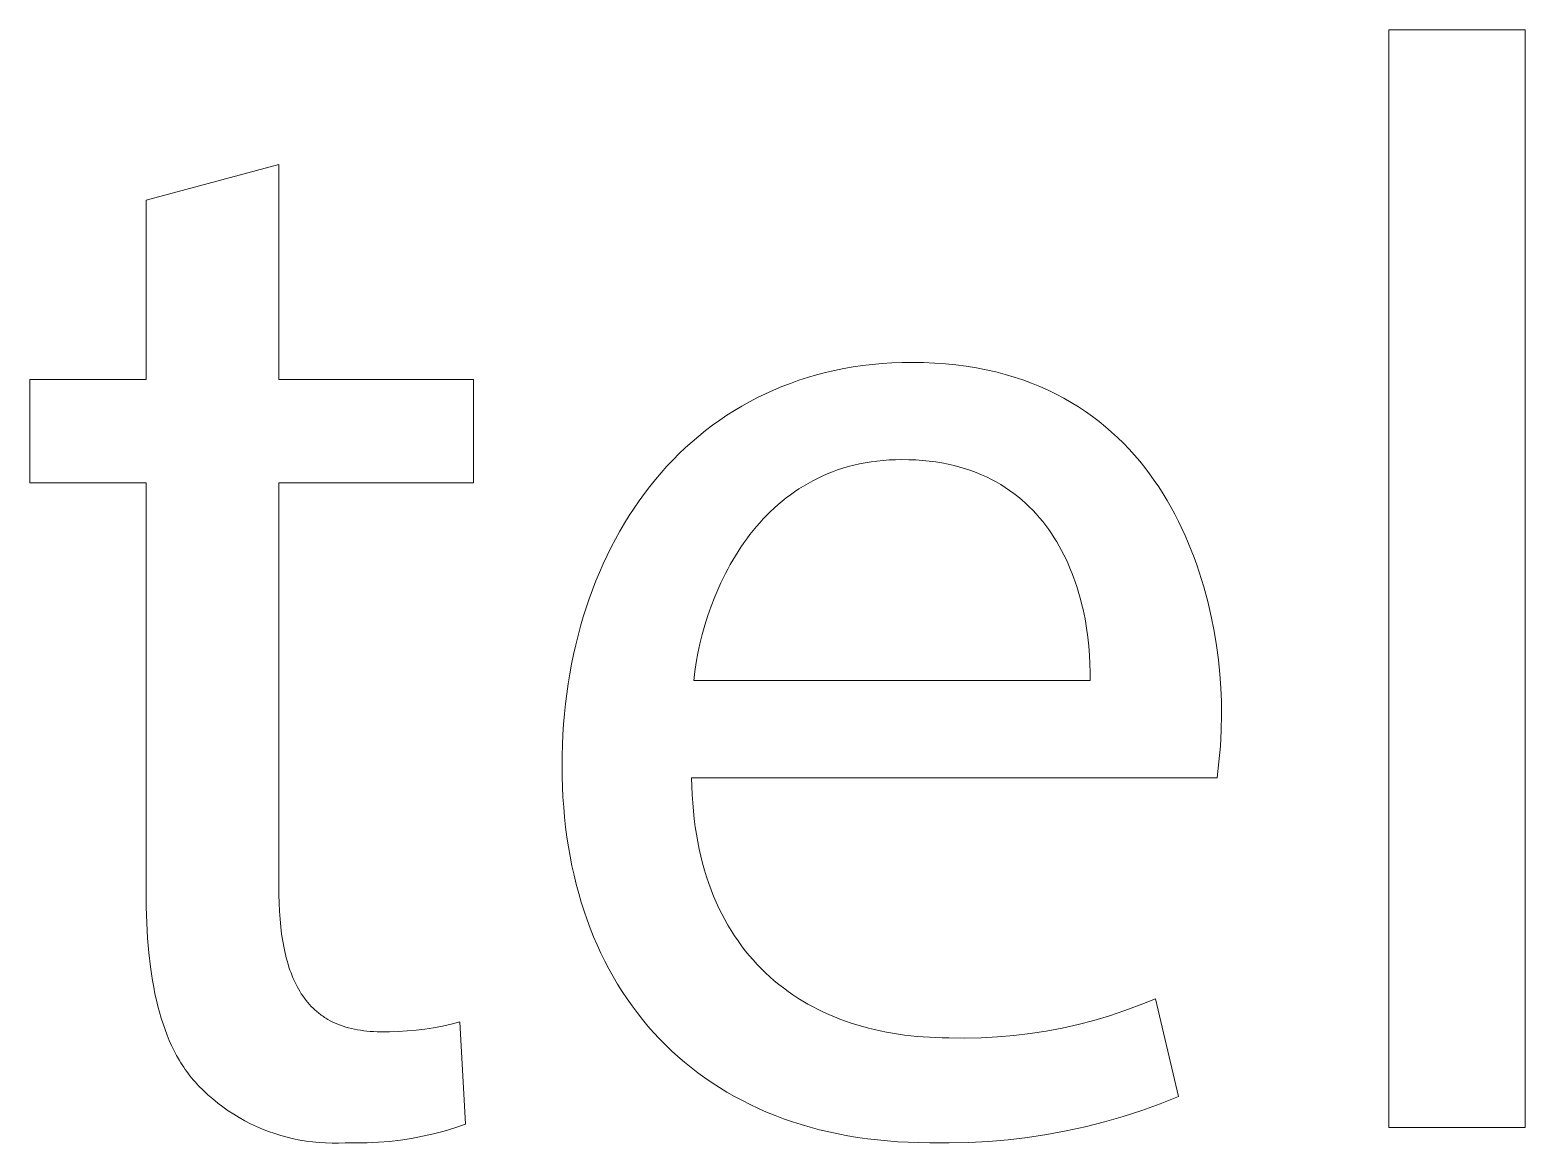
# Model space of a CAD drawing. Header units: millimetres. Extents: x 0 to 4030, y -54 to 2762.
# Drawn here: x 3558.58 to 3597.61, y 13.53 to 42.6 of the extents above; entities that cross this region are included whole.
import ezdxf

# ---------------------------------------------------------------- set-up
doc = ezdxf.new("R2010")
doc.units = ezdxf.units.MM
doc.header["$MEASUREMENT"] = 0
doc.layers.add('Domyślny', color=7, linetype='Continuous', true_color=0x000000)

msp = doc.modelspace()

# ---------------------------------------------------------------- linework, layer by layer
at = {"layer": 'Domyślny', "color": 18, "lineweight": 15, "true_color": 0x000000}
for p, q in [((3594.051, 42.597), (3597.607, 42.597)), ((3594.051, 13.944), (3594.051, 42.597)), ((3597.607, 42.597), (3597.607, 13.944)), ((3561.609, 38.155), (3565.072, 39.081)), ((3565.072, 39.081), (3565.072, 33.471)), ((3561.609, 33.471), (3561.609, 38.155)), ((3578.878, 33.521), (3579.109, 33.588)), ((3579.109, 33.588), (3579.343, 33.649)), ((3579.343, 33.649), (3579.581, 33.704)), ((3579.581, 33.704), (3579.822, 33.753)), ((3579.822, 33.753), (3580.067, 33.796)), ((3580.067, 33.796), (3580.315, 33.832)), ((3580.315, 33.832), (3580.567, 33.862)), ((3580.567, 33.862), (3580.822, 33.885)), ((3580.822, 33.885), (3581.08, 33.902)), ((3581.08, 33.902), (3581.342, 33.912)), ((3581.342, 33.912), (3581.607, 33.915)), ((3581.607, 33.915), (3581.903, 33.911)), ((3581.903, 33.911), (3582.192, 33.899)), ((3582.192, 33.899), (3582.475, 33.879)), ((3582.475, 33.879), (3582.751, 33.851)), ((3582.751, 33.851), (3583.02, 33.816)), ((3583.02, 33.816), (3583.283, 33.774)), ((3583.283, 33.774), (3583.539, 33.724)), ((3583.539, 33.724), (3583.789, 33.667)), ((3583.789, 33.667), (3584.032, 33.604)), ((3584.032, 33.604), (3584.269, 33.534)), ((3558.576, 30.774), (3558.576, 33.471)), ((3558.576, 33.471), (3561.609, 33.471)), ((3565.072, 33.471), (3570.158, 33.471)), ((3570.158, 33.471), (3570.158, 30.774)), ((3577.779, 33.098), (3577.991, 33.194)), ((3577.991, 33.194), (3578.207, 33.284)), ((3578.207, 33.284), (3578.427, 33.369)), ((3578.427, 33.369), (3578.651, 33.448)), ((3578.651, 33.448), (3578.878, 33.521)), ((3584.269, 33.534), (3584.5, 33.457)), ((3584.5, 33.457), (3584.725, 33.374)), ((3584.725, 33.374), (3584.944, 33.285)), ((3584.944, 33.285), (3585.157, 33.19)), ((3585.157, 33.19), (3585.364, 33.089)), ((3577.163, 32.776), (3577.365, 32.889)), ((3577.365, 32.889), (3577.57, 32.996)), ((3577.57, 32.996), (3577.779, 33.098)), ((3585.364, 33.089), (3585.565, 32.983)), ((3585.565, 32.983), (3585.76, 32.871)), ((3585.76, 32.871), (3585.95, 32.754)), ((3576.397, 32.274), (3576.583, 32.407)), ((3576.583, 32.407), (3576.772, 32.535)), ((3576.772, 32.535), (3576.966, 32.659)), ((3576.966, 32.659), (3577.163, 32.776)), ((3585.95, 32.754), (3586.133, 32.632)), ((3586.133, 32.632), (3586.312, 32.505)), ((3586.312, 32.505), (3586.485, 32.373)), ((3576.037, 31.992), (3576.215, 32.135)), ((3576.215, 32.135), (3576.397, 32.274)), ((3586.485, 32.373), (3586.652, 32.237)), ((3586.652, 32.237), (3586.814, 32.096)), ((3586.814, 32.096), (3586.971, 31.951)), ((3575.527, 31.533), (3575.693, 31.691)), ((3575.693, 31.691), (3575.863, 31.844)), ((3575.863, 31.844), (3576.037, 31.992)), ((3586.971, 31.951), (3587.122, 31.803)), ((3587.122, 31.803), (3587.269, 31.65)), ((3587.269, 31.65), (3587.41, 31.493)), ((3575.207, 31.204), (3575.365, 31.371)), ((3575.365, 31.371), (3575.527, 31.533)), ((3580.084, 31.232), (3579.94, 31.194)), ((3580.23, 31.266), (3580.084, 31.232)), ((3580.38, 31.295), (3580.23, 31.266)), ((3580.533, 31.32), (3580.38, 31.295)), ((3580.688, 31.341), (3580.533, 31.32)), ((3580.846, 31.358), (3580.688, 31.341)), ((3581.008, 31.369), (3580.846, 31.358)), ((3581.172, 31.376), (3581.008, 31.369)), ((3581.339, 31.379), (3581.172, 31.376)), ((3581.524, 31.376), (3581.339, 31.379)), ((3581.705, 31.369), (3581.524, 31.376)), ((3581.881, 31.356), (3581.705, 31.369)), ((3582.054, 31.339), (3581.881, 31.356)), ((3582.222, 31.317), (3582.054, 31.339)), ((3582.385, 31.29), (3582.222, 31.317)), ((3582.545, 31.259), (3582.385, 31.29)), ((3582.7, 31.223), (3582.545, 31.259)), ((3587.41, 31.493), (3587.546, 31.334)), ((3587.546, 31.334), (3587.678, 31.17)), ((3574.758, 30.677), (3574.904, 30.857)), ((3574.904, 30.857), (3575.053, 31.033)), ((3575.053, 31.033), (3575.207, 31.204)), ((3579.135, 30.888), (3579.01, 30.824)), ((3579.262, 30.948), (3579.135, 30.888)), ((3579.392, 31.005), (3579.262, 30.948)), ((3579.525, 31.058), (3579.392, 31.005)), ((3579.66, 31.107), (3579.525, 31.058)), ((3579.799, 31.153), (3579.66, 31.107)), ((3579.94, 31.194), (3579.799, 31.153)), ((3582.852, 31.184), (3582.7, 31.223)), ((3582.999, 31.14), (3582.852, 31.184)), ((3583.142, 31.092), (3582.999, 31.14)), ((3583.282, 31.04), (3583.142, 31.092)), ((3583.417, 30.984), (3583.282, 31.04)), ((3583.549, 30.924), (3583.417, 30.984)), ((3583.677, 30.861), (3583.549, 30.924)), ((3583.801, 30.794), (3583.677, 30.861)), ((3587.678, 31.17), (3587.804, 31.004)), ((3587.804, 31.004), (3587.926, 30.835)), ((3587.926, 30.835), (3588.042, 30.663)), ((3561.609, 30.774), (3558.576, 30.774)), ((3561.609, 20.118), (3561.609, 30.774)), ((3570.158, 30.774), (3565.072, 30.774)), ((3565.072, 30.774), (3565.072, 20.238)), ((3574.48, 30.304), (3574.617, 30.493)), ((3574.617, 30.493), (3574.758, 30.677)), ((3578.427, 30.459), (3578.319, 30.376)), ((3578.539, 30.538), (3578.427, 30.459)), ((3578.652, 30.614), (3578.539, 30.538)), ((3578.769, 30.687), (3578.652, 30.614)), ((3578.888, 30.758), (3578.769, 30.687)), ((3579.01, 30.824), (3578.888, 30.758)), ((3583.922, 30.724), (3583.801, 30.794)), ((3584.038, 30.651), (3583.922, 30.724)), ((3584.151, 30.574), (3584.038, 30.651)), ((3584.261, 30.495), (3584.151, 30.574)), ((3584.367, 30.412), (3584.261, 30.495)), ((3588.042, 30.663), (3588.155, 30.488)), ((3588.155, 30.488), (3588.262, 30.311)), ((3574.219, 29.915), (3574.347, 30.112)), ((3574.347, 30.112), (3574.48, 30.304)), ((3578.008, 30.114), (3577.91, 30.021)), ((3578.109, 30.204), (3578.008, 30.114)), ((3578.213, 30.292), (3578.109, 30.204)), ((3578.319, 30.376), (3578.213, 30.292)), ((3584.47, 30.326), (3584.367, 30.412)), ((3584.569, 30.238), (3584.47, 30.326)), ((3584.665, 30.147), (3584.569, 30.238)), ((3584.757, 30.054), (3584.665, 30.147)), ((3584.846, 29.958), (3584.757, 30.054)), ((3588.262, 30.311), (3588.365, 30.131)), ((3588.365, 30.131), (3588.464, 29.95)), ((3573.975, 29.511), (3574.095, 29.715)), ((3574.095, 29.715), (3574.219, 29.915)), ((3577.63, 29.73), (3577.542, 29.628)), ((3577.721, 29.829), (3577.63, 29.73)), ((3577.814, 29.926), (3577.721, 29.829)), ((3577.91, 30.021), (3577.814, 29.926)), ((3584.932, 29.86), (3584.846, 29.958)), ((3585.015, 29.76), (3584.932, 29.86)), ((3585.094, 29.658), (3585.015, 29.76)), ((3588.464, 29.95), (3588.558, 29.766)), ((3588.558, 29.766), (3588.648, 29.581)), ((3573.748, 29.091), (3573.859, 29.303)), ((3573.859, 29.303), (3573.975, 29.511)), ((3577.292, 29.312), (3577.214, 29.203)), ((3577.373, 29.419), (3577.292, 29.312)), ((3577.456, 29.525), (3577.373, 29.419)), ((3577.542, 29.628), (3577.456, 29.525)), ((3585.171, 29.553), (3585.094, 29.658)), ((3585.244, 29.447), (3585.171, 29.553)), ((3585.315, 29.339), (3585.244, 29.447)), ((3585.382, 29.229), (3585.315, 29.339)), ((3588.648, 29.581), (3588.733, 29.394)), ((3588.733, 29.394), (3588.815, 29.206)), ((3573.641, 28.876), (3573.748, 29.091)), ((3577.064, 28.981), (3576.993, 28.867)), ((3577.138, 29.093), (3577.064, 28.981)), ((3577.214, 29.203), (3577.138, 29.093)), ((3585.447, 29.118), (3585.382, 29.229)), ((3585.508, 29.005), (3585.447, 29.118)), ((3585.567, 28.892), (3585.508, 29.005)), ((3585.623, 28.776), (3585.567, 28.892)), ((3588.815, 29.206), (3588.892, 29.016)), ((3588.892, 29.016), (3588.965, 28.826)), ((3573.441, 28.434), (3573.539, 28.657)), ((3573.539, 28.657), (3573.641, 28.876)), ((3576.793, 28.519), (3576.731, 28.401)), ((3576.857, 28.636), (3576.793, 28.519)), ((3576.924, 28.752), (3576.857, 28.636)), ((3576.993, 28.867), (3576.924, 28.752)), ((3585.676, 28.66), (3585.623, 28.776)), ((3585.727, 28.543), (3585.676, 28.66)), ((3585.775, 28.425), (3585.727, 28.543)), ((3588.965, 28.826), (3589.034, 28.634)), ((3589.034, 28.634), (3589.099, 28.442)), ((3573.259, 27.98), (3573.348, 28.209)), ((3573.348, 28.209), (3573.441, 28.434)), ((3576.614, 28.162), (3576.559, 28.041)), ((3576.671, 28.282), (3576.614, 28.162)), ((3576.731, 28.401), (3576.671, 28.282)), ((3585.82, 28.306), (3585.775, 28.425)), ((3585.863, 28.186), (3585.82, 28.306)), ((3585.903, 28.066), (3585.863, 28.186)), ((3589.099, 28.442), (3589.161, 28.25)), ((3589.161, 28.25), (3589.218, 28.057)), ((3573.096, 27.512), (3573.175, 27.747)), ((3573.175, 27.747), (3573.259, 27.98)), ((3576.455, 27.797), (3576.36, 27.551)), ((3576.559, 28.041), (3576.455, 27.797)), ((3585.941, 27.946), (3585.903, 28.066)), ((3585.976, 27.825), (3585.941, 27.946)), ((3586.009, 27.703), (3585.976, 27.825)), ((3589.218, 28.057), (3589.272, 27.864)), ((3589.272, 27.864), (3589.322, 27.67)), ((3573.021, 27.273), (3573.096, 27.512)), ((3576.36, 27.551), (3576.274, 27.305)), ((3586.04, 27.582), (3586.009, 27.703)), ((3586.068, 27.461), (3586.04, 27.582)), ((3586.119, 27.219), (3586.068, 27.461)), ((3589.322, 27.67), (3589.412, 27.285)), ((3572.885, 26.787), (3572.95, 27.032)), ((3572.95, 27.032), (3573.021, 27.273)), ((3576.197, 27.058), (3576.127, 26.811)), ((3576.274, 27.305), (3576.197, 27.058)), ((3586.16, 26.978), (3586.119, 27.219)), ((3586.194, 26.739), (3586.16, 26.978)), ((3589.412, 27.285), (3589.488, 26.901)), ((3572.824, 26.54), (3572.885, 26.787)), ((3576.067, 26.565), (3576.014, 26.321)), ((3576.127, 26.811), (3576.067, 26.565)), ((3586.219, 26.503), (3586.194, 26.739)), ((3589.488, 26.901), (3589.551, 26.521)), ((3572.716, 26.038), (3572.767, 26.29)), ((3572.767, 26.29), (3572.824, 26.54)), ((3576.014, 26.321), (3575.969, 26.08)), ((3586.237, 26.271), (3586.219, 26.503)), ((3586.248, 26.044), (3586.237, 26.271)), ((3589.551, 26.521), (3589.601, 26.146)), ((3572.627, 25.524), (3572.669, 25.782)), ((3572.669, 25.782), (3572.716, 26.038)), ((3575.933, 25.842), (3575.904, 25.608)), ((3575.969, 26.08), (3575.933, 25.842)), ((3586.253, 25.823), (3586.248, 26.044)), ((3586.251, 25.608), (3586.253, 25.823)), ((3589.601, 26.146), (3589.639, 25.777)), ((3589.639, 25.777), (3589.666, 25.416)), ((3572.59, 25.264), (3572.627, 25.524)), ((3575.904, 25.608), (3586.251, 25.608)), ((3589.666, 25.416), (3589.681, 25.064)), ((3572.53, 24.737), (3572.558, 25.002)), ((3572.558, 25.002), (3572.59, 25.264)), ((3589.681, 25.064), (3589.686, 24.722)), ((3572.508, 24.469), (3572.53, 24.737)), ((3589.686, 24.722), (3589.676, 24.308)), ((3572.478, 23.929), (3572.49, 24.2)), ((3572.49, 24.2), (3572.508, 24.469)), ((3589.676, 24.308), (3589.652, 23.895)), ((3572.47, 23.655), (3572.478, 23.929)), ((3589.652, 23.895), (3589.615, 23.483)), ((3572.468, 23.38), (3572.47, 23.655)), ((3589.615, 23.483), (3589.566, 23.072)), ((3572.47, 23.106), (3572.468, 23.38)), ((3572.478, 22.835), (3572.47, 23.106)), ((3575.85, 23.072), (3575.855, 22.848)), ((3589.566, 23.072), (3575.85, 23.072)), ((3572.491, 22.566), (3572.478, 22.835)), ((3575.855, 22.848), (3575.865, 22.629)), ((3572.51, 22.301), (3572.491, 22.566)), ((3572.533, 22.039), (3572.51, 22.301)), ((3575.865, 22.629), (3575.879, 22.414)), ((3575.879, 22.414), (3575.897, 22.203)), ((3572.561, 21.779), (3572.533, 22.039)), ((3575.897, 22.203), (3575.919, 21.997)), ((3575.919, 21.997), (3575.946, 21.794)), ((3572.595, 21.523), (3572.561, 21.779)), ((3572.634, 21.27), (3572.595, 21.523)), ((3575.946, 21.794), (3575.976, 21.595)), ((3575.976, 21.595), (3576.011, 21.4)), ((3572.677, 21.02), (3572.634, 21.27)), ((3576.011, 21.4), (3576.049, 21.209)), ((3576.049, 21.209), (3576.092, 21.023)), ((3572.726, 20.773), (3572.677, 21.02)), ((3572.78, 20.53), (3572.726, 20.773)), ((3576.092, 21.023), (3576.138, 20.84)), ((3576.138, 20.84), (3576.188, 20.661)), ((3572.838, 20.29), (3572.78, 20.53)), ((3576.188, 20.661), (3576.242, 20.486)), ((3576.242, 20.486), (3576.299, 20.314)), ((3576.299, 20.314), (3576.36, 20.147)), ((3561.614, 19.694), (3561.609, 20.118)), ((3565.072, 20.238), (3565.074, 20.015)), ((3565.074, 20.015), (3565.08, 19.798)), ((3572.902, 20.053), (3572.838, 20.29)), ((3572.97, 19.819), (3572.902, 20.053)), ((3576.36, 20.147), (3576.425, 19.984)), ((3576.425, 19.984), (3576.493, 19.824)), ((3561.627, 19.283), (3561.614, 19.694)), ((3565.08, 19.798), (3565.09, 19.587)), ((3565.09, 19.587), (3565.105, 19.382)), ((3573.043, 19.59), (3572.97, 19.819)), ((3573.122, 19.363), (3573.043, 19.59)), ((3576.493, 19.824), (3576.564, 19.668)), ((3576.564, 19.668), (3576.639, 19.516)), ((3576.639, 19.516), (3576.717, 19.368)), ((3561.649, 18.886), (3561.627, 19.283)), ((3565.105, 19.382), (3565.124, 19.183)), ((3565.124, 19.183), (3565.148, 18.991)), ((3573.205, 19.14), (3573.122, 19.363)), ((3573.292, 18.921), (3573.205, 19.14)), ((3576.717, 19.368), (3576.798, 19.223)), ((3576.798, 19.223), (3576.883, 19.082)), ((3561.682, 18.502), (3561.649, 18.886)), ((3565.148, 18.991), (3565.176, 18.805)), ((3565.176, 18.805), (3565.21, 18.626)), ((3573.385, 18.706), (3573.292, 18.921)), ((3576.883, 19.082), (3576.97, 18.945)), ((3576.97, 18.945), (3577.061, 18.811)), ((3577.061, 18.811), (3577.155, 18.682)), ((3561.724, 18.132), (3561.682, 18.502)), ((3565.21, 18.626), (3565.228, 18.539)), ((3565.228, 18.539), (3565.248, 18.453)), ((3565.248, 18.453), (3565.269, 18.369)), ((3565.269, 18.369), (3565.291, 18.287)), ((3573.482, 18.494), (3573.385, 18.706)), ((3573.584, 18.286), (3573.482, 18.494)), ((3577.155, 18.682), (3577.252, 18.556)), ((3577.252, 18.556), (3577.351, 18.433)), ((3577.351, 18.433), (3577.454, 18.314)), ((3561.749, 17.952), (3561.724, 18.132)), ((3565.291, 18.287), (3565.314, 18.207)), ((3565.314, 18.207), (3565.339, 18.128)), ((3565.339, 18.128), (3565.365, 18.051)), ((3565.365, 18.051), (3565.392, 17.975)), ((3565.392, 17.975), (3565.421, 17.901)), ((3573.691, 18.081), (3573.584, 18.286)), ((3573.803, 17.881), (3573.691, 18.081)), ((3577.454, 18.314), (3577.559, 18.199)), ((3577.559, 18.199), (3577.667, 18.087)), ((3577.667, 18.087), (3577.778, 17.979)), ((3577.778, 17.979), (3577.891, 17.874)), ((3561.777, 17.776), (3561.749, 17.952)), ((3561.808, 17.603), (3561.777, 17.776)), ((3561.841, 17.434), (3561.808, 17.603)), ((3565.421, 17.901), (3565.451, 17.829)), ((3565.451, 17.829), (3565.483, 17.759)), ((3565.483, 17.759), (3565.515, 17.69)), ((3565.515, 17.69), (3565.55, 17.624)), ((3565.55, 17.624), (3565.585, 17.558)), ((3573.919, 17.684), (3573.803, 17.881)), ((3574.039, 17.492), (3573.919, 17.684)), ((3577.891, 17.874), (3578.007, 17.773)), ((3578.007, 17.773), (3578.126, 17.676)), ((3578.126, 17.676), (3578.247, 17.582)), ((3578.247, 17.582), (3578.37, 17.491)), ((3561.877, 17.268), (3561.841, 17.434)), ((3561.916, 17.106), (3561.877, 17.268)), ((3565.585, 17.558), (3565.622, 17.495)), ((3565.622, 17.495), (3565.661, 17.434)), ((3565.661, 17.434), (3565.7, 17.374)), ((3565.7, 17.374), (3565.742, 17.316)), ((3565.742, 17.316), (3565.785, 17.259)), ((3565.785, 17.259), (3565.829, 17.205)), ((3565.829, 17.205), (3565.875, 17.152)), ((3574.165, 17.303), (3574.039, 17.492)), ((3574.294, 17.118), (3574.165, 17.303)), ((3578.37, 17.491), (3578.496, 17.404)), ((3578.496, 17.404), (3578.623, 17.32)), ((3578.623, 17.32), (3578.754, 17.24)), ((3578.754, 17.24), (3578.886, 17.163)), ((3587.561, 17.139), (3587.955, 17.301)), ((3587.955, 17.301), (3588.559, 14.751)), ((3561.958, 16.948), (3561.916, 17.106)), ((3562.003, 16.794), (3561.958, 16.948)), ((3562.051, 16.643), (3562.003, 16.794)), ((3565.875, 17.152), (3565.922, 17.101)), ((3565.922, 17.101), (3565.971, 17.052)), ((3565.971, 17.052), (3566.021, 17.005)), ((3566.021, 17.005), (3566.047, 16.982)), ((3566.047, 16.982), (3566.073, 16.96)), ((3566.073, 16.96), (3566.1, 16.938)), ((3566.1, 16.938), (3566.127, 16.916)), ((3566.127, 16.916), (3566.154, 16.895)), ((3566.154, 16.895), (3566.182, 16.875)), ((3566.182, 16.875), (3566.21, 16.854)), ((3566.21, 16.854), (3566.239, 16.835)), ((3566.239, 16.835), (3566.267, 16.816)), ((3566.267, 16.816), (3566.297, 16.797)), ((3566.297, 16.797), (3566.327, 16.778)), ((3574.429, 16.938), (3574.294, 17.118)), ((3574.568, 16.761), (3574.429, 16.938)), ((3578.886, 17.163), (3579.02, 17.089)), ((3579.02, 17.089), (3579.157, 17.019)), ((3579.157, 17.019), (3579.295, 16.952)), ((3579.295, 16.952), (3579.435, 16.888)), ((3579.435, 16.888), (3579.578, 16.828)), ((3579.578, 16.828), (3579.722, 16.771)), ((3586.35, 16.735), (3586.758, 16.856)), ((3586.758, 16.856), (3587.162, 16.991)), ((3587.162, 16.991), (3587.561, 17.139)), ((3562.103, 16.496), (3562.051, 16.643)), ((3562.157, 16.352), (3562.103, 16.496)), ((3566.327, 16.778), (3566.357, 16.761)), ((3566.357, 16.761), (3566.418, 16.726)), ((3566.418, 16.726), (3566.482, 16.694)), ((3566.482, 16.694), (3566.546, 16.664)), ((3566.546, 16.664), (3566.613, 16.635)), ((3566.613, 16.635), (3566.681, 16.609)), ((3566.681, 16.609), (3566.751, 16.584)), ((3566.751, 16.584), (3566.823, 16.561)), ((3566.823, 16.561), (3566.896, 16.54)), ((3566.896, 16.54), (3566.971, 16.521)), ((3566.971, 16.521), (3567.048, 16.505)), ((3567.048, 16.505), (3567.127, 16.49)), ((3567.127, 16.49), (3567.208, 16.477)), ((3567.208, 16.477), (3567.29, 16.466)), ((3567.29, 16.466), (3567.374, 16.457)), ((3567.374, 16.457), (3567.46, 16.449)), ((3567.46, 16.449), (3567.548, 16.444)), ((3567.548, 16.444), (3567.637, 16.441)), ((3567.637, 16.441), (3567.729, 16.44)), ((3567.729, 16.44), (3567.961, 16.44)), ((3567.961, 16.44), (3568.193, 16.446)), ((3568.193, 16.446), (3568.425, 16.46)), ((3568.425, 16.46), (3568.656, 16.481)), ((3568.656, 16.481), (3568.887, 16.509)), ((3568.887, 16.509), (3569.116, 16.545)), ((3569.116, 16.545), (3569.344, 16.588)), ((3569.344, 16.588), (3569.571, 16.638)), ((3569.571, 16.638), (3569.796, 16.695)), ((3569.796, 16.695), (3569.943, 14.025)), ((3574.711, 16.589), (3574.568, 16.761)), ((3574.859, 16.421), (3574.711, 16.589)), ((3575.011, 16.257), (3574.859, 16.421)), ((3579.722, 16.771), (3579.868, 16.717)), ((3579.868, 16.717), (3580.015, 16.666)), ((3580.015, 16.666), (3580.164, 16.619)), ((3580.164, 16.619), (3580.315, 16.575)), ((3580.315, 16.575), (3580.467, 16.534)), ((3580.467, 16.534), (3580.621, 16.496)), ((3580.621, 16.496), (3580.776, 16.461)), ((3580.776, 16.461), (3580.933, 16.429)), ((3580.933, 16.429), (3581.091, 16.401)), ((3581.091, 16.401), (3581.25, 16.375)), ((3584.684, 16.391), (3585.104, 16.456)), ((3585.104, 16.456), (3585.523, 16.535)), ((3585.523, 16.535), (3585.938, 16.628)), ((3585.938, 16.628), (3586.35, 16.735)), ((3562.215, 16.213), (3562.157, 16.352)), ((3562.275, 16.077), (3562.215, 16.213)), ((3562.34, 15.945), (3562.275, 16.077)), ((3575.168, 16.098), (3575.011, 16.257)), ((3575.329, 15.943), (3575.168, 16.098)), ((3581.25, 16.375), (3581.41, 16.353)), ((3581.41, 16.353), (3581.571, 16.334)), ((3581.571, 16.334), (3581.734, 16.317)), ((3581.734, 16.317), (3581.897, 16.304)), ((3581.897, 16.304), (3582.062, 16.294)), ((3582.062, 16.294), (3582.227, 16.287)), ((3582.227, 16.287), (3582.393, 16.282)), ((3582.393, 16.282), (3582.56, 16.281)), ((3582.56, 16.281), (3582.986, 16.274)), ((3582.986, 16.274), (3583.411, 16.282)), ((3583.411, 16.282), (3583.837, 16.304)), ((3583.837, 16.304), (3584.261, 16.34)), ((3584.261, 16.34), (3584.684, 16.391)), ((3562.407, 15.817), (3562.34, 15.945)), ((3562.478, 15.693), (3562.407, 15.817)), ((3562.515, 15.632), (3562.478, 15.693)), ((3562.552, 15.572), (3562.515, 15.632)), ((3575.494, 15.792), (3575.329, 15.943)), ((3575.664, 15.645), (3575.494, 15.792)), ((3575.838, 15.504), (3575.664, 15.645)), ((3562.591, 15.514), (3562.552, 15.572)), ((3562.63, 15.456), (3562.591, 15.514)), ((3562.671, 15.4), (3562.63, 15.456)), ((3562.712, 15.344), (3562.671, 15.4)), ((3562.754, 15.289), (3562.712, 15.344)), ((3562.797, 15.236), (3562.754, 15.289)), ((3562.841, 15.183), (3562.797, 15.236)), ((3576.016, 15.366), (3575.838, 15.504)), ((3576.199, 15.234), (3576.016, 15.366)), ((3576.385, 15.106), (3576.199, 15.234)), ((3562.886, 15.131), (3562.841, 15.183)), ((3562.931, 15.081), (3562.886, 15.131)), ((3562.978, 15.031), (3562.931, 15.081)), ((3563.098, 14.911), (3562.978, 15.031)), ((3563.221, 14.795), (3563.098, 14.911)), ((3576.576, 14.982), (3576.385, 15.106)), ((3576.771, 14.864), (3576.576, 14.982)), ((3576.97, 14.75), (3576.771, 14.864)), ((3563.349, 14.684), (3563.221, 14.795)), ((3563.48, 14.577), (3563.349, 14.684)), ((3563.615, 14.475), (3563.48, 14.577)), ((3563.754, 14.377), (3563.615, 14.475)), ((3577.174, 14.641), (3576.97, 14.75)), ((3577.381, 14.536), (3577.174, 14.641)), ((3577.593, 14.437), (3577.381, 14.536)), ((3588.084, 14.561), (3587.602, 14.386)), ((3588.559, 14.751), (3588.084, 14.561)), ((3563.896, 14.284), (3563.754, 14.377)), ((3564.041, 14.197), (3563.896, 14.284)), ((3564.189, 14.114), (3564.041, 14.197)), ((3564.339, 14.036), (3564.189, 14.114)), ((3577.808, 14.343), (3577.593, 14.437)), ((3578.028, 14.253), (3577.808, 14.343)), ((3578.251, 14.169), (3578.028, 14.253)), ((3578.479, 14.09), (3578.251, 14.169)), ((3578.71, 14.016), (3578.479, 14.09)), ((3586.624, 14.085), (3586.127, 13.959)), ((3587.115, 14.228), (3586.624, 14.085)), ((3587.602, 14.386), (3587.115, 14.228)), ((3564.492, 13.964), (3564.339, 14.036)), ((3564.648, 13.897), (3564.492, 13.964)), ((3564.806, 13.836), (3564.648, 13.897)), ((3564.966, 13.78), (3564.806, 13.836)), ((3565.128, 13.729), (3564.966, 13.78)), ((3565.291, 13.684), (3565.128, 13.729)), ((3565.456, 13.645), (3565.291, 13.684)), ((3568.825, 13.711), (3568.54, 13.656)), ((3569.109, 13.775), (3568.825, 13.711)), ((3569.39, 13.848), (3569.109, 13.775)), ((3569.668, 13.932), (3569.39, 13.848)), ((3569.943, 14.025), (3569.668, 13.932)), ((3578.945, 13.947), (3578.71, 14.016)), ((3579.185, 13.883), (3578.945, 13.947)), ((3579.428, 13.825), (3579.185, 13.883)), ((3579.674, 13.772), (3579.428, 13.825)), ((3579.925, 13.725), (3579.674, 13.772)), ((3580.179, 13.682), (3579.925, 13.725)), ((3580.438, 13.646), (3580.179, 13.682)), ((3584.618, 13.678), (3584.109, 13.618)), ((3585.124, 13.755), (3584.618, 13.678)), ((3585.627, 13.849), (3585.124, 13.755)), ((3586.127, 13.959), (3585.627, 13.849)), ((3597.607, 13.944), (3594.051, 13.944)), ((3565.622, 13.612), (3565.456, 13.645)), ((3565.789, 13.584), (3565.622, 13.612)), ((3565.957, 13.563), (3565.789, 13.584)), ((3566.126, 13.547), (3565.957, 13.563)), ((3566.295, 13.537), (3566.126, 13.547)), ((3566.464, 13.532), (3566.295, 13.537)), ((3566.634, 13.534), (3566.464, 13.532)), ((3566.803, 13.542), (3566.634, 13.534)), ((3567.094, 13.536), (3566.803, 13.542)), ((3567.384, 13.54), (3567.094, 13.536)), ((3567.674, 13.554), (3567.384, 13.54)), ((3567.964, 13.578), (3567.674, 13.554)), ((3568.252, 13.612), (3567.964, 13.578)), ((3568.54, 13.656), (3568.252, 13.612)), ((3580.699, 13.614), (3580.438, 13.646)), ((3580.965, 13.589), (3580.699, 13.614)), ((3581.234, 13.569), (3580.965, 13.589)), ((3581.507, 13.554), (3581.234, 13.569)), ((3581.784, 13.546), (3581.507, 13.554)), ((3582.064, 13.543), (3581.784, 13.546)), ((3582.576, 13.536), (3582.064, 13.543)), ((3583.088, 13.547), (3582.576, 13.536)), ((3583.599, 13.574), (3583.088, 13.547)), ((3584.109, 13.618), (3583.599, 13.574))]:
    msp.add_line(p, q, dxfattribs=at)

doc.saveas('drawing.dxf')
